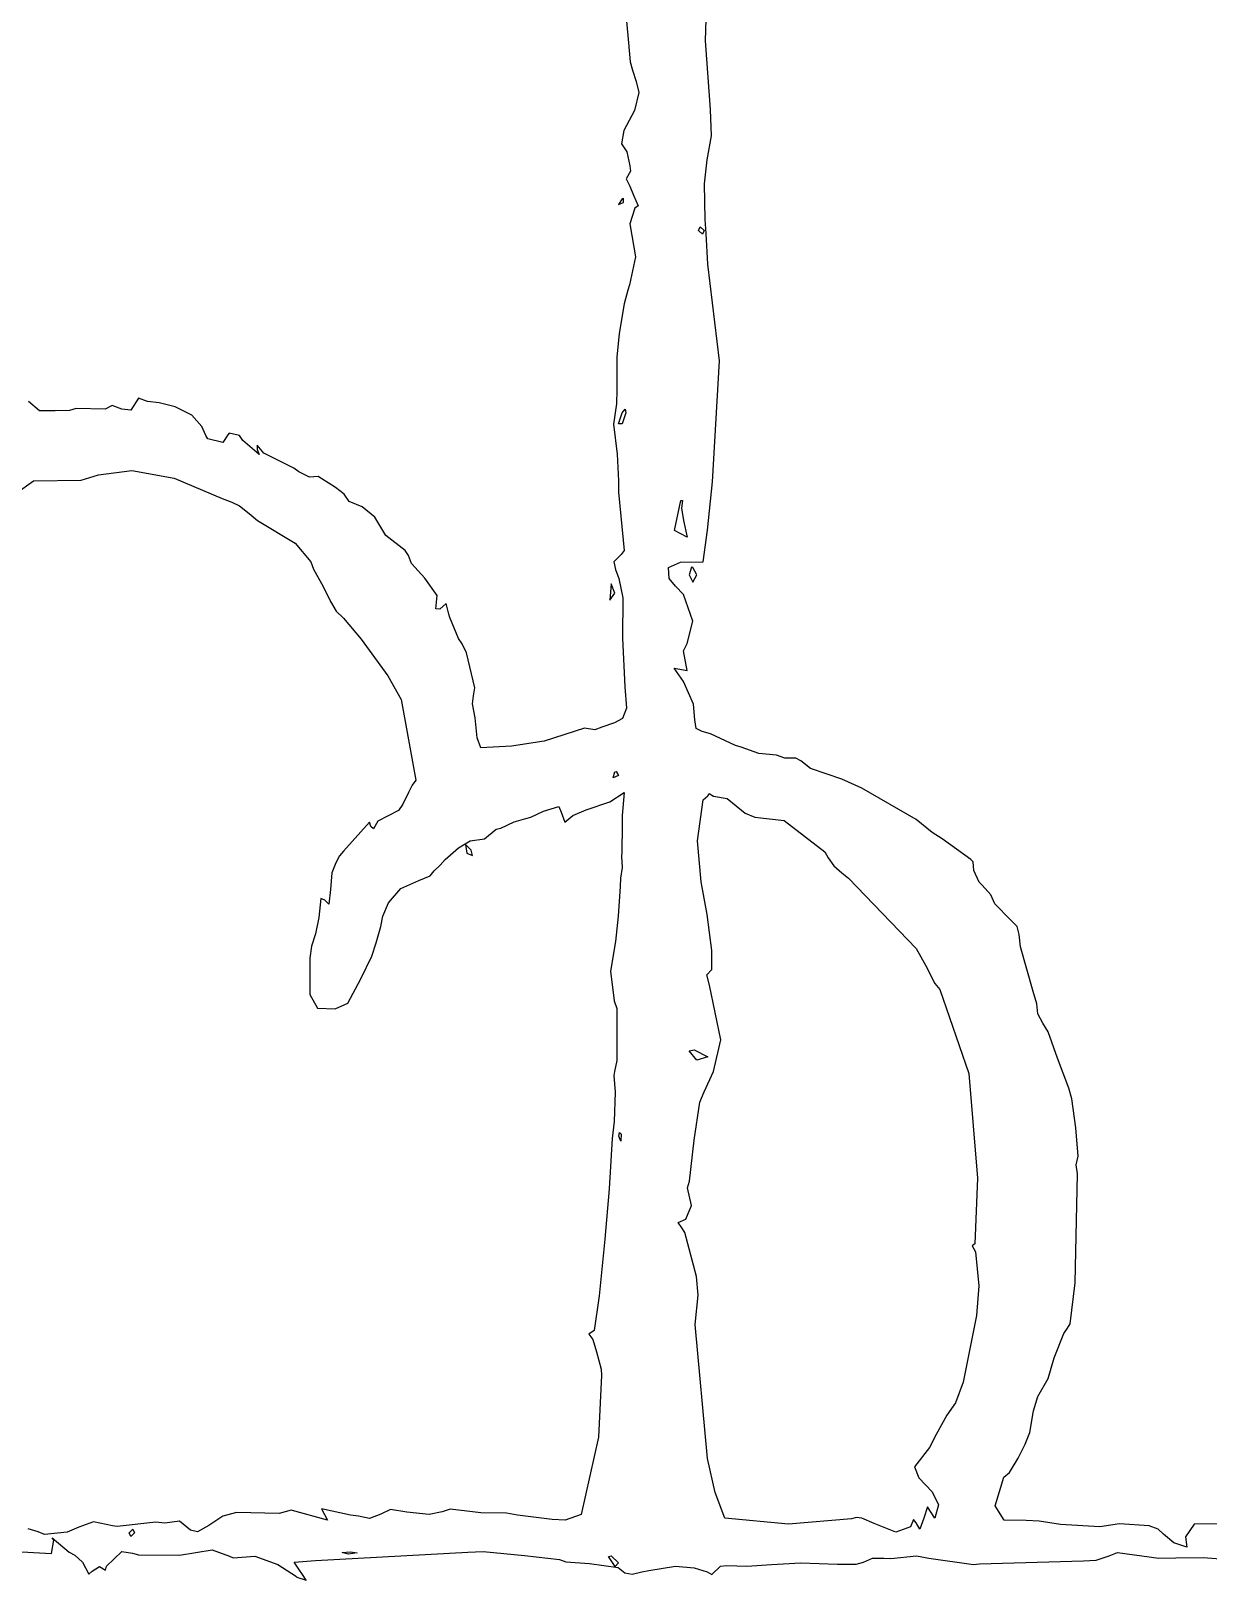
# Model space of a CAD drawing. Extents: x -16 to 63, y -3 to 108.
# Drawn here: x 53.278 to 55.99, y 34.52 to 38.089 of the extents above; entities that cross this region are included whole.
import ezdxf

# ---------------------------------------------------------------- set-up
doc = ezdxf.new("R2010")
doc.units = 0

msp = doc.modelspace()

# ---------------------------------------------------------------- linework, layer by layer
at = {"layer": 'Layer 1'}
for p, q in [((54.832223, 38.066536), (54.836598, 38.217337)), ((54.650464, 38.112032), (54.654982, 38.062153)), ((54.654982, 38.062153), (54.658917, 38.018401)), ((54.84389, 37.908443), (54.832223, 38.066536)), ((54.658917, 38.018401), (54.664316, 37.998566)), ((54.664316, 37.998566), (54.672629, 37.972898)), ((54.67861, 37.947375), (54.668693, 37.906102)), ((54.672629, 37.972898), (54.67861, 37.947375)), ((54.668693, 37.906102), (54.644191, 37.859578)), ((54.846369, 37.847481), (54.84389, 37.908443)), ((54.644191, 37.859578), (54.638651, 37.829243)), ((54.836598, 37.792207), (54.846369, 37.847481)), ((54.638651, 37.829243), (54.650902, 37.810575)), ((54.650902, 37.810575), (54.658339, 37.77849)), ((54.658339, 37.77849), (54.659213, 37.766093)), ((54.830034, 37.736641), (54.836598, 37.792207)), ((54.659213, 37.766093), (54.649588, 37.748884)), ((54.649588, 37.748884), (54.658192, 37.73182)), ((54.831639, 37.655115), (54.830034, 37.736641)), ((54.640436, 37.702309), (54.631977, 37.689037)), ((54.643497, 37.703332), (54.640436, 37.702309)), ((54.643791, 37.694144), (54.643492, 37.703333)), ((54.643492, 37.703333), (54.643497, 37.703332)), ((54.658192, 37.73182), (54.666797, 37.711111)), ((54.666797, 37.711111), (54.677443, 37.686026)), ((54.631977, 37.689037), (54.643791, 37.694144)), ((54.669422, 37.680918), (54.657755, 37.644749)), ((54.677443, 37.686026), (54.669422, 37.680918)), ((54.657755, 37.644749), (54.671027, 37.568911)), ((54.816319, 37.629389), (54.820112, 37.637994)), ((54.825362, 37.620931), (54.816319, 37.629389)), ((54.820112, 37.637994), (54.829155, 37.629389)), ((54.820112, 37.637994), (54.820112, 37.637994)), ((54.829155, 37.629389), (54.825362, 37.620931)), ((54.833678, 37.622592), (54.831639, 37.655115)), ((54.838054, 37.551858), (54.833678, 37.622592)), ((54.671027, 37.568911), (54.657171, 37.503866)), ((54.864451, 37.329302), (54.838054, 37.551858)), ((54.653669, 37.491907), (54.64521, 37.460405)), ((54.657171, 37.503866), (54.653669, 37.491907)), ((54.64521, 37.460405), (54.633689, 37.392442)), ((54.633689, 37.392442), (54.62829, 37.33746)), ((54.62829, 37.33746), (54.628439, 37.262205)), ((54.848408, 37.050305), (54.864451, 37.329302)), ((53.297785, 37.213937), (53.272554, 37.235085)), ((53.525883, 37.243122), (53.508235, 37.215266)), ((53.547176, 37.235685), (53.525883, 37.243122)), ((53.573719, 37.232474), (53.547176, 37.235685)), ((53.610325, 37.223286), (53.573719, 37.232474)), ((54.628439, 37.262205), (54.627566, 37.230265)), ((53.320536, 37.213937), (53.297785, 37.213937)), ((53.3341, 37.213937), (53.320536, 37.213937)), ((53.36706, 37.214684), (53.3341, 37.213937)), ((53.382665, 37.21891), (53.36706, 37.214684)), ((53.44917, 37.217454), (53.382665, 37.21891)), ((53.465795, 37.226059), (53.44917, 37.217454)), ((53.487817, 37.217454), (53.465795, 37.226059)), ((53.508235, 37.215266), (53.487817, 37.217454)), ((53.648682, 37.204181), (53.610325, 37.223286)), ((53.672162, 37.177784), (53.648682, 37.204181)), ((54.627566, 37.230265), (54.620711, 37.183304)), ((54.632272, 37.183549), (54.640585, 37.209218)), ((54.640585, 37.209218), (54.64744, 37.217823)), ((54.648898, 37.209218), (54.640585, 37.183549)), ((54.64744, 37.217823), (54.647442, 37.217823)), ((54.647442, 37.217823), (54.648898, 37.209218)), ((53.681351, 37.157365), (53.672162, 37.177784)), ((53.73502, 37.162471), (53.731958, 37.158678)), ((53.758646, 37.157364), (53.73502, 37.162471)), ((54.620711, 37.183304), (54.628878, 37.114321)), ((54.640585, 37.183549), (54.632272, 37.183549)), ((53.685435, 37.149344), (53.681351, 37.157365)), ((53.720583, 37.140593), (53.685435, 37.149344)), ((53.731958, 37.158678), (53.720583, 37.140593)), ((53.766522, 37.145842), (53.758646, 37.157364)), ((53.804295, 37.113173), (53.766522, 37.145842)), ((53.814501, 37.116674), (53.799188, 37.134904)), ((53.799188, 37.134904), (53.799188, 37.124987)), ((53.799188, 37.124987), (53.804295, 37.113173)), ((53.883776, 37.08138), (53.814501, 37.116674)), ((54.628878, 37.114321), (54.631648, 37.052192)), ((53.284222, 37.052489), (53.394041, 37.053804)), ((53.394041, 37.053804), (53.433857, 37.066492)), ((53.433857, 37.066492), (53.511007, 37.076263)), ((53.511007, 37.076263), (53.607992, 37.058908)), ((53.607992, 37.058908), (53.718541, 37.011655)), ((53.895152, 37.073067), (53.883776, 37.08138)), ((53.920382, 37.06067), (53.895152, 37.073067)), ((53.940217, 37.062709), (53.920382, 37.06067)), ((53.980324, 37.037478), (53.940217, 37.062709)), ((53.243532, 37.023321), (53.284222, 37.052489)), ((53.999575, 37.022165), (53.980324, 37.037478)), ((54.011242, 37.005247), (53.999575, 37.022165)), ((54.631648, 37.052192), (54.631648, 37.026524)), ((54.631648, 37.026524), (54.645066, 36.892057)), ((54.837179, 36.939173), (54.848408, 37.050305)), ((53.718541, 37.011655), (53.740855, 37.003197)), ((53.740855, 37.003197), (53.758794, 36.994591)), ((53.758794, 36.994591), (53.781399, 36.977091)), ((54.041723, 36.992997), (54.011242, 37.005247)), ((54.070309, 36.969079), (54.041723, 36.992997)), ((54.76074, 36.938359), (54.77547, 37.007488)), ((54.77547, 37.007488), (54.775492, 37.007518)), ((54.775492, 37.007518), (54.779286, 37.006921)), ((54.779286, 37.006921), (54.776956, 36.989711)), ((54.776956, 36.989711), (54.781332, 36.961417)), ((53.781399, 36.977091), (53.799921, 36.96134)), ((53.799921, 36.96134), (53.886697, 36.908545)), ((54.095685, 36.926201), (54.070309, 36.969079)), ((54.781332, 36.961417), (54.790082, 36.922915)), ((54.140167, 36.892074), (54.095685, 36.926201)), ((54.7902, 36.9229), (54.76074, 36.938359)), ((54.790082, 36.922915), (54.7902, 36.9229)), ((54.826969, 36.866252), (54.837179, 36.939173)), ((53.886697, 36.908545), (53.923158, 36.866105)), ((54.14775, 36.880114), (54.140167, 36.892074)), ((54.155046, 36.862176), (54.14775, 36.880114)), ((54.63836, 36.882868), (54.621442, 36.865659)), ((54.645066, 36.892057), (54.63836, 36.882868)), ((53.923158, 36.866105), (53.929572, 36.849187)), ((53.929572, 36.849187), (53.951302, 36.80908)), ((54.185527, 36.827903), (54.155046, 36.862176)), ((54.621442, 36.865659), (54.624795, 36.848596)), ((54.624795, 36.848596), (54.632524, 36.82774)), ((54.747339, 36.852836), (54.774758, 36.865087)), ((54.748945, 36.827752), (54.747339, 36.852836)), ((54.774758, 36.865087), (54.826969, 36.866252)), ((54.800142, 36.853654), (54.794893, 36.836153)), ((54.800145, 36.853664), (54.800142, 36.853654)), ((54.803498, 36.853216), (54.800145, 36.853664)), ((54.812102, 36.836153), (54.803498, 36.853216)), ((53.951302, 36.80908), (53.968658, 36.774224)), ((54.214112, 36.788525), (54.185527, 36.827903)), ((54.614922, 36.81486), (54.612003, 36.77767)), ((54.623379, 36.793421), (54.61492, 36.81486)), ((54.61492, 36.81486), (54.614922, 36.81486)), ((54.632524, 36.82774), (54.642295, 36.782674)), ((54.763091, 36.809813), (54.748945, 36.827752)), ((54.781759, 36.790853), (54.763091, 36.809813)), ((54.794893, 36.836153), (54.803498, 36.818944)), ((54.803498, 36.818944), (54.812102, 36.836153)), ((53.968658, 36.774224), (53.981201, 36.752347)), ((54.211036, 36.757461), (54.213515, 36.780942)), ((54.213515, 36.780942), (54.214112, 36.788525)), ((54.2351, 36.769847), (54.220662, 36.757013)), ((54.24079, 36.745054), (54.2351, 36.769847)), ((54.612003, 36.77767), (54.623379, 36.793421)), ((54.642295, 36.782674), (54.640839, 36.690357)), ((54.803343, 36.729308), (54.781759, 36.790853)), ((53.981201, 36.752347), (53.998118, 36.735867)), ((53.998118, 36.735867), (54.038808, 36.687594)), ((54.220662, 36.757013), (54.211036, 36.757461)), ((54.243418, 36.737324), (54.24079, 36.745054)), ((54.262961, 36.688904), (54.243418, 36.737324)), ((54.789926, 36.67768), (54.803343, 36.729308)), ((54.038808, 36.687594), (54.100499, 36.603442)), ((54.27142, 36.677091), (54.262961, 36.688904)), ((54.281776, 36.65609), (54.27142, 36.677091)), ((54.640839, 36.690357), (54.646238, 36.577766)), ((54.781321, 36.66047), (54.789926, 36.67768)), ((54.300735, 36.575731), (54.281776, 36.65609)), ((54.78978, 36.615551), (54.781321, 36.66047)), ((54.100499, 36.603442), (54.131564, 36.548606)), ((54.781905, 36.590319), (54.760466, 36.621092)), ((54.760466, 36.621092), (54.78978, 36.615551)), ((54.804656, 36.53767), (54.781905, 36.590319)), ((54.295776, 36.538978), (54.297673, 36.556771)), ((54.297673, 36.556771), (54.300735, 36.575731)), ((54.646238, 36.577766), (54.650464, 36.528472)), ((54.131564, 36.548606), (54.165108, 36.363094)), ((54.301466, 36.506455), (54.295776, 36.538978)), ((54.650464, 36.528472), (54.641276, 36.504699)), ((54.808009, 36.501938), (54.804656, 36.53767)), ((54.305984, 36.460515), (54.301466, 36.506455)), ((54.553333, 36.482826), (54.460869, 36.452636)), ((54.577689, 36.47845), (54.553333, 36.482826)), ((54.593586, 36.484864), (54.577689, 36.47845)), ((54.622754, 36.494781), (54.593586, 36.484864)), ((54.641276, 36.504699), (54.622754, 36.494781)), ((54.810929, 36.481666), (54.808009, 36.501938)), ((54.315027, 36.436889), (54.305984, 36.460515)), ((54.460869, 36.452636), (54.385614, 36.441406)), ((54.824637, 36.474811), (54.810929, 36.481666)), ((54.843888, 36.469413), (54.824637, 36.474811)), ((54.901642, 36.442869), (54.843888, 36.469413)), ((54.385614, 36.441406), (54.315027, 36.436889)), ((54.914914, 36.439076), (54.901642, 36.442869)), ((54.955604, 36.423908), (54.914914, 36.439076)), ((54.996294, 36.420555), (54.955604, 36.423908)), ((55.015108, 36.41326), (54.996294, 36.420555)), ((55.040193, 36.413409), (55.015108, 36.41326)), ((55.052298, 36.406995), (55.040193, 36.413409)), ((54.619442, 36.368288), (54.623236, 36.381706)), ((54.623236, 36.381706), (54.626588, 36.382729)), ((54.626586, 36.382729), (54.631985, 36.373687)), ((54.626588, 36.382729), (54.626586, 36.382729)), ((55.074465, 36.38964), (55.052298, 36.406995)), ((55.146366, 36.364992), (55.074465, 36.38964)), ((54.156795, 36.351573), (54.148189, 36.334217)), ((54.165108, 36.363094), (54.156795, 36.351573)), ((54.631985, 36.373687), (54.619442, 36.368288)), ((55.192452, 36.344283), (55.146366, 36.364992)), ((55.317731, 36.272383), (55.192452, 36.344283)), ((54.135356, 36.30709), (54.124709, 36.292652)), ((54.148189, 36.334217), (54.135356, 36.30709)), ((54.557732, 36.294403), (54.612131, 36.312779)), ((54.612131, 36.312779), (54.645092, 36.334218)), ((54.645092, 36.334218), (54.640283, 36.280985)), ((54.814009, 36.223022), (54.827134, 36.317382)), ((54.827134, 36.317382), (54.837927, 36.327008)), ((54.837927, 36.327008), (54.840988, 36.331675)), ((54.840974, 36.331684), (54.8506, 36.325994)), ((54.840988, 36.331675), (54.840974, 36.331684)), ((54.8506, 36.325994), (54.882393, 36.320304)), ((54.882393, 36.320304), (54.923521, 36.286323)), ((54.124709, 36.292652), (54.07731, 36.268004)), ((54.391906, 36.266548), (54.418304, 36.274715)), ((54.418304, 36.274715), (54.429971, 36.277777)), ((54.429971, 36.277777), (54.459431, 36.29134)), ((54.459431, 36.29134), (54.49458, 36.302133)), ((54.49458, 36.302133), (54.499687, 36.289153)), ((54.499687, 36.289153), (54.508437, 36.265672)), ((54.508437, 36.265672), (54.527105, 36.281569)), ((54.527105, 36.281569), (54.557732, 36.294403)), ((54.640283, 36.280985), (54.640283, 36.259401)), ((54.923521, 36.286323), (54.945835, 36.277573)), ((54.945835, 36.277573), (55.013651, 36.269552)), ((55.013651, 36.269552), (55.107428, 36.197359)), ((55.354337, 36.241901), (55.317731, 36.272383)), ((54.058202, 36.26567), (53.998114, 36.199458)), ((54.061704, 36.256044), (54.058202, 36.26567)), ((54.067685, 36.250504), (54.061704, 36.256044)), ((54.07731, 36.268004), (54.067685, 36.250504)), ((54.323214, 36.227754), (54.349904, 36.250068)), ((54.349904, 36.250068), (54.360987, 36.252256)), ((54.360987, 36.252256), (54.391906, 36.266548)), ((54.640283, 36.259401), (54.639685, 36.19698)), ((55.377964, 36.227463), (55.354337, 36.241901)), ((53.998114, 36.199458), (53.989509, 36.188519)), ((54.2325, 36.179915), (54.263565, 36.206604)), ((54.263565, 36.206604), (54.289962, 36.222646)), ((54.279474, 36.214573), (54.282536, 36.194592)), ((54.279475, 36.21457), (54.279474, 36.214573)), ((54.292163, 36.201735), (54.279475, 36.21457)), ((54.289962, 36.222646), (54.323214, 36.227754)), ((54.295224, 36.189485), (54.292163, 36.201735)), ((54.639685, 36.19698), (54.639088, 36.187209)), ((54.822614, 36.128662), (54.814009, 36.223022)), ((55.107428, 36.197359), (55.115158, 36.183942)), ((55.443592, 36.179627), (55.377964, 36.227463)), ((53.980905, 36.171893), (53.971717, 36.149579)), ((53.989509, 36.188519), (53.980905, 36.171893)), ((54.207562, 36.1541), (54.22127, 36.166935)), ((54.22127, 36.166935), (54.2325, 36.179915)), ((54.282536, 36.194592), (54.295224, 36.189485)), ((54.640253, 36.161249), (54.636751, 36.136894)), ((54.639088, 36.187209), (54.640253, 36.161249)), ((55.115158, 36.183942), (55.128284, 36.165711)), ((55.128284, 36.165711), (55.146514, 36.149086)), ((55.4487, 36.174669), (55.443592, 36.179627)), ((55.450305, 36.154542), (55.4487, 36.174669)), ((53.971717, 36.149579), (53.968215, 36.110494)), ((54.130702, 36.112827), (54.171684, 36.131787)), ((54.171684, 36.131787), (54.198228, 36.142433)), ((54.198228, 36.142433), (54.207562, 36.1541)), ((54.636751, 36.136894), (54.635437, 36.117642)), ((54.836323, 36.053553), (54.822614, 36.128662)), ((55.146514, 36.149086), (55.161536, 36.137126)), ((55.161536, 36.137126), (55.318025, 35.974658)), ((55.462701, 36.127999), (55.450305, 36.154542)), ((55.470139, 36.120415), (55.462701, 36.127999)), ((53.968215, 36.110494), (53.964571, 36.07695)), ((54.101971, 36.079866), (54.130702, 36.112827)), ((54.635437, 36.117642), (54.631352, 36.049096)), ((55.48939, 36.098831), (55.470139, 36.120415)), ((55.498724, 36.077392), (55.48939, 36.098831)), ((53.946486, 36.089782), (53.941378, 36.046467)), ((53.955237, 36.086138), (53.946486, 36.089782)), ((53.964571, 36.07695), (53.955237, 36.086138)), ((54.088992, 36.049386), (54.101971, 36.079866)), ((55.534747, 36.040931), (55.498724, 36.077392)), ((53.941378, 36.046467), (53.933503, 36.008402)), ((54.073821, 35.987986), (54.084175, 36.025613)), ((54.084175, 36.025613), (54.088992, 36.049386)), ((54.631352, 36.049096), (54.625371, 35.991197)), ((54.847115, 35.970423), (54.836323, 36.053553)), ((55.550207, 36.025909), (55.534747, 36.040931)), ((55.555165, 36.007096), (55.550207, 36.025909)), ((53.933503, 36.008402), (53.924753, 35.980109)), ((54.063757, 35.956922), (54.073821, 35.987986)), ((54.625371, 35.991197), (54.613849, 35.922651)), ((55.557935, 35.978948), (55.555165, 36.007096)), ((53.924753, 35.980109), (53.920526, 35.952252)), ((53.920526, 35.952252), (53.921124, 35.86883)), ((54.038089, 35.905002), (54.063757, 35.956922)), ((54.847264, 35.926525), (54.847115, 35.970423)), ((55.318025, 35.974658), (55.339464, 35.936448)), ((55.58725, 35.8754), (55.557935, 35.978948)), ((54.613849, 35.922651), (54.622308, 35.853959)), ((54.835306, 35.914128), (54.847264, 35.926525)), ((54.84172, 35.890647), (54.835306, 35.914128)), ((55.339464, 35.936448), (55.360902, 35.894153)), ((54.008338, 35.848561), (54.038089, 35.905002)), ((54.867679, 35.764639), (54.84172, 35.890647)), ((55.360902, 35.894153), (55.372132, 35.880006)), ((55.372132, 35.880006), (55.439074, 35.687057)), ((53.921124, 35.86883), (53.938333, 35.83762)), ((53.979169, 35.836164), (54.008338, 35.848561)), ((54.622308, 35.853959), (54.627998, 35.836458)), ((55.595855, 35.847253), (55.58725, 35.8754)), ((55.597893, 35.824209), (55.595855, 35.847253)), ((53.938333, 35.83762), (53.979169, 35.836164)), ((54.627998, 35.836458), (54.628147, 35.717013)), ((55.609561, 35.803063), (55.597893, 35.824209)), ((55.621666, 35.782499), (55.609561, 35.803063)), ((55.643396, 35.722412), (55.621666, 35.782499)), ((54.795037, 35.738684), (54.806412, 35.741014)), ((54.8121, 35.717245), (54.795037, 35.738684)), ((54.806412, 35.741018), (54.837768, 35.725121)), ((54.806412, 35.741014), (54.806412, 35.741018)), ((54.850616, 35.691281), (54.867679, 35.764639)), ((54.628147, 35.717013), (54.622898, 35.691053)), ((54.837768, 35.725121), (54.8121, 35.717245)), ((55.669648, 35.653282), (55.643396, 35.722412)), ((54.622898, 35.691053), (54.62115, 35.681866)), ((54.62115, 35.681866), (54.623921, 35.6438)), ((54.829177, 35.644174), (54.850616, 35.691281)), ((55.439074, 35.687057), (55.458909, 35.445687)), ((54.623921, 35.6438), (54.621733, 35.575838)), ((54.818968, 35.620839), (54.829177, 35.644174)), ((55.676645, 35.628197), (55.669648, 35.653282)), ((55.685395, 35.561839), (55.676645, 35.628197)), ((54.806571, 35.533479), (54.818968, 35.620839)), ((54.621733, 35.575838), (54.617506, 35.536752)), ((55.690935, 35.495919), (55.685395, 35.561839)), ((54.617506, 35.536752), (54.610069, 35.420953)), ((54.632751, 35.54215), (54.634356, 35.551046)), ((54.637126, 35.53092), (54.632751, 35.54215)), ((54.634356, 35.551046), (54.634319, 35.550985)), ((54.634319, 35.550985), (54.637821, 35.547341)), ((54.638, 35.5474), (54.637126, 35.53092)), ((54.637821, 35.547341), (54.638, 35.5474)), ((54.795342, 35.438973), (54.806571, 35.533479)), ((55.686126, 35.475938), (55.690935, 35.495919)), ((55.684088, 35.204525), (55.689337, 35.455229)), ((55.689337, 35.455229), (55.686126, 35.475938)), ((54.610069, 35.420953), (54.600443, 35.3053)), ((54.791257, 35.423368), (54.795342, 35.438973)), ((54.8003, 35.38224), (54.791257, 35.423368)), ((55.458909, 35.445687), (55.453077, 35.293865)), ((54.786736, 35.350738), (54.8003, 35.38224)), ((54.769089, 35.343301), (54.786736, 35.350738)), ((54.778131, 35.331196), (54.769089, 35.343301)), ((54.600443, 35.3053), (54.587318, 35.174041)), ((54.784546, 35.320404), (54.778131, 35.331196)), ((54.811818, 35.219189), (54.784546, 35.320404)), ((55.453077, 35.293865), (55.446662, 35.28934)), ((55.446662, 35.28934), (55.454246, 35.276069)), ((55.454246, 35.276069), (55.462122, 35.197606)), ((54.815171, 35.176311), (54.811818, 35.219189)), ((55.462122, 35.197606), (55.456872, 35.129351)), ((55.672858, 35.110165), (55.684088, 35.204525)), ((54.587318, 35.174041), (54.575505, 35.094412)), ((54.808458, 35.108203), (54.815171, 35.176311)), ((55.456872, 35.129351), (55.425953, 34.975341)), ((54.575505, 35.094412), (54.563837, 35.086244)), ((54.83719, 34.799601), (54.808458, 35.108203)), ((55.657694, 35.087705), (55.666153, 35.09981)), ((55.666153, 35.09981), (55.672858, 35.110165)), ((54.563837, 35.086244), (54.572442, 35.073702)), ((54.572442, 35.073702), (54.581047, 35.045409)), ((55.635672, 35.031264), (55.657694, 35.087705)), ((54.581047, 35.045409), (54.591693, 35.00574)), ((55.621962, 34.984157), (55.635672, 35.031264)), ((54.593149, 34.991009), (54.585854, 34.848813)), ((54.591693, 35.00574), (54.593149, 34.991009)), ((55.598336, 34.942447), (55.621962, 34.984157)), ((55.425953, 34.975341), (55.408015, 34.927797)), ((55.408015, 34.927797), (55.388181, 34.899795)), ((55.588419, 34.909778), (55.598336, 34.942447)), ((55.388181, 34.899795), (55.364116, 34.855022)), ((55.579523, 34.859754), (55.588419, 34.909778)), ((54.585854, 34.848813), (54.545602, 34.670739)), ((55.364116, 34.855022), (55.348074, 34.825124)), ((55.568584, 34.832481), (55.579523, 34.859754)), ((55.348074, 34.825124), (55.313946, 34.780496)), ((55.552395, 34.799959), (55.568584, 34.832481)), ((54.85469, 34.720846), (54.83719, 34.799601)), ((55.313946, 34.780496), (55.323572, 34.754682)), ((55.532415, 34.767581), (55.552395, 34.799959)), ((55.323572, 34.754682), (55.35449, 34.722597)), ((55.4996, 34.690431), (55.519727, 34.756789)), ((55.519727, 34.756789), (55.532415, 34.767581)), ((54.876713, 34.662071), (54.85469, 34.720846)), ((55.35449, 34.722597), (55.369513, 34.692407)), ((53.720281, 34.666966), (53.688049, 34.64509)), ((53.752074, 34.675279), (53.720281, 34.666966)), ((53.850518, 34.673091), (53.752074, 34.675279)), ((53.87779, 34.680529), (53.850518, 34.673091)), ((53.961503, 34.657339), (53.87779, 34.680529)), ((54.014881, 34.669299), (53.947794, 34.683737)), ((53.947794, 34.683737), (53.95494, 34.670757)), ((53.95494, 34.670757), (53.961503, 34.657339)), ((54.033112, 34.66682), (54.014881, 34.669299)), ((54.058342, 34.661279), (54.033112, 34.66682)), ((54.084156, 34.671051), (54.058342, 34.661279)), ((54.106616, 34.681989), (54.084156, 34.671051)), ((54.144098, 34.675865), (54.106616, 34.681989)), ((54.19558, 34.670467), (54.144098, 34.675865)), ((54.225478, 34.676448), (54.19558, 34.670467)), ((54.244145, 34.682571), (54.225478, 34.676448)), ((54.314733, 34.674695), (54.244145, 34.682571)), ((54.374091, 34.673949), (54.314733, 34.674695)), ((54.399613, 34.668841), (54.374091, 34.673949)), ((54.478806, 34.65907), (54.399613, 34.668841)), ((54.545602, 34.670739), (54.508849, 34.657614)), ((55.023285, 34.648508), (54.876713, 34.662071)), ((55.180357, 34.663386), (55.168836, 34.660175)), ((55.192754, 34.661781), (55.180357, 34.663386)), ((55.335094, 34.662364), (55.326489, 34.636696)), ((55.343698, 34.688032), (55.335094, 34.662364)), ((55.352303, 34.675198), (55.343698, 34.688032)), ((55.360908, 34.662364), (55.352303, 34.675198)), ((55.369513, 34.692407), (55.360908, 34.662364)), ((55.52031, 34.657325), (55.4996, 34.690431)), ((53.294566, 34.6308), (53.271669, 34.637363)), ((53.309589, 34.624527), (53.294566, 34.6308)), ((53.3618, 34.630068), (53.309589, 34.624527)), ((53.388635, 34.641152), (53.3618, 34.630068)), ((53.422179, 34.653694), (53.388635, 34.641152)), ((53.466077, 34.644069), (53.422179, 34.653694)), ((53.476869, 34.642755), (53.466077, 34.644069)), ((53.565687, 34.652672), (53.476869, 34.642755)), ((53.504292, 34.628089), (53.513334, 34.636548)), ((53.508086, 34.619485), (53.504292, 34.628089)), ((53.517128, 34.628089), (53.508086, 34.619485)), ((53.513334, 34.636548), (53.517128, 34.628089)), ((53.513334, 34.636548), (53.513334, 34.636548)), ((53.586689, 34.650775), (53.565687, 34.652672)), ((53.62067, 34.655442), (53.586689, 34.650775)), ((53.646193, 34.63415), (53.62067, 34.655442)), ((53.661943, 34.630797), (53.646193, 34.63415)), ((53.688049, 34.64509), (53.661943, 34.630797)), ((54.508849, 34.657614), (54.478806, 34.65907)), ((55.168836, 34.660175), (55.023285, 34.648508)), ((55.220609, 34.649821), (55.192754, 34.661781)), ((55.27078, 34.630133), (55.220609, 34.649821)), ((55.305052, 34.642383), (55.27078, 34.630133)), ((55.311466, 34.658718), (55.305052, 34.642383)), ((55.31803, 34.650988), (55.311466, 34.658718)), ((55.326489, 34.636696), (55.31803, 34.650988)), ((55.571501, 34.656727), (55.52031, 34.657325)), ((55.600961, 34.65498), (55.571501, 34.656727)), ((55.650256, 34.647396), (55.600961, 34.65498)), ((55.740824, 34.642147), (55.650256, 34.647396)), ((55.786035, 34.648711), (55.740824, 34.642147)), ((55.854581, 34.644626), (55.786035, 34.648711)), ((55.875582, 34.637043), (55.854581, 34.644626)), ((55.887542, 34.625521), (55.875582, 34.637043)), ((55.958131, 34.648418), (55.938588, 34.618666)), ((56.062408, 34.649292), (55.958131, 34.648418)), ((53.325487, 34.580778), (53.330886, 34.611551)), ((53.330886, 34.611551), (53.327092, 34.616658)), ((53.327092, 34.616658), (53.366616, 34.58399)), ((55.91146, 34.604957), (55.887542, 34.625521)), ((55.941649, 34.59504), (55.91146, 34.604957)), ((55.938588, 34.618666), (55.941649, 34.59504)), ((53.229377, 34.586177), (53.325487, 34.580778)), ((53.366616, 34.58399), (53.379596, 34.576552)), ((53.379596, 34.576552), (53.397389, 34.560364)), ((53.397389, 34.560364), (53.411389, 34.532654)), ((53.452666, 34.551321), (53.487522, 34.584865)), ((53.487522, 34.584865), (53.512023, 34.581512)), ((53.512023, 34.581512), (53.525879, 34.577427)), ((53.525879, 34.577427), (53.620238, 34.576681)), ((53.620238, 34.576681), (53.695785, 34.58937)), ((53.695785, 34.58937), (53.735454, 34.574639)), ((53.735454, 34.574639), (53.744058, 34.570413)), ((53.744058, 34.570413), (53.794374, 34.574497)), ((53.794374, 34.574497), (53.847461, 34.555246)), ((53.847461, 34.555246), (53.890193, 34.527244)), ((53.88465, 34.560497), (53.933945, 34.564724)), ((53.895442, 34.544601), (53.88465, 34.560497)), ((53.933945, 34.564724), (54.284988, 34.583392)), ((53.995342, 34.582586), (54.013426, 34.584191)), ((54.010218, 34.578792), (53.995342, 34.582586)), ((54.029615, 34.582436), (54.010218, 34.578792)), ((54.013426, 34.584191), (54.013426, 34.584184)), ((54.013426, 34.584184), (54.029615, 34.582436)), ((54.284988, 34.583392), (54.320135, 34.58543)), ((54.320135, 34.58543), (54.415516, 34.576242)), ((54.415516, 34.576242), (54.495875, 34.566471)), ((54.495875, 34.566471), (54.51046, 34.561222)), ((54.51046, 34.561222), (54.565005, 34.557428)), ((54.565005, 34.557428), (54.631217, 34.548241)), ((54.609047, 34.573683), (54.615319, 34.575431)), ((54.623923, 34.550786), (54.609047, 34.573683)), ((54.615318, 34.575434), (54.631944, 34.558953)), ((54.615319, 34.575431), (54.615318, 34.575434)), ((54.631944, 34.558953), (54.623923, 34.550786)), ((54.927277, 34.551595), (54.984447, 34.55553)), ((54.984447, 34.55553), (55.051827, 34.559032)), ((55.051827, 34.559032), (55.136853, 34.556113)), ((55.136853, 34.556113), (55.179438, 34.555814)), ((55.179438, 34.555814), (55.19621, 34.560922)), ((55.19621, 34.560922), (55.217504, 34.569963)), ((55.217504, 34.569963), (55.243172, 34.569814)), ((55.243172, 34.569814), (55.259506, 34.569067)), ((55.259506, 34.569067), (55.318864, 34.575049)), ((55.318864, 34.575049), (55.346719, 34.569941)), ((55.346719, 34.569941), (55.449684, 34.555065)), ((55.449684, 34.555065), (55.463393, 34.557111)), ((55.463393, 34.557111), (55.702867, 34.564108)), ((55.702867, 34.564108), (55.732473, 34.565564)), ((55.732473, 34.565564), (55.762225, 34.575627)), ((55.762225, 34.575627), (55.781913, 34.583064)), ((55.781913, 34.583064), (55.877148, 34.570084)), ((55.877148, 34.570084), (55.915651, 34.570957)), ((55.915651, 34.570957), (55.979238, 34.571704)), ((55.979238, 34.571704), (56.084682, 34.562808)), ((53.411389, 34.532654), (53.419411, 34.540091)), ((53.419411, 34.540091), (53.435891, 34.550738)), ((53.435891, 34.550738), (53.449746, 34.542133)), ((53.449746, 34.542133), (53.452666, 34.551321)), ((53.890193, 34.527244), (53.891067, 34.52593)), ((53.891067, 34.52593), (53.912506, 34.519515)), ((53.904047, 34.532496), (53.895442, 34.544601)), ((53.912506, 34.519515), (53.904047, 34.532496)), ((54.631217, 34.548241), (54.64653, 34.535989)), ((54.64653, 34.535989), (54.663302, 34.533361)), ((54.663302, 34.533361), (54.685324, 34.538469)), ((54.685324, 34.538469), (54.701513, 34.541239)), ((54.701513, 34.541239), (54.763059, 34.551448)), ((54.763059, 34.551448), (54.806519, 34.547655)), ((54.806519, 34.547655), (54.83598, 34.53803)), ((54.83598, 34.53803), (54.846626, 34.53234)), ((54.846626, 34.53234), (54.866898, 34.551737)), ((54.866898, 34.551737), (54.881191, 34.553051)), ((54.881191, 34.553051), (54.927277, 34.551595))]:
    msp.add_line(p, q, dxfattribs=at)

doc.saveas('drawing.dxf')
